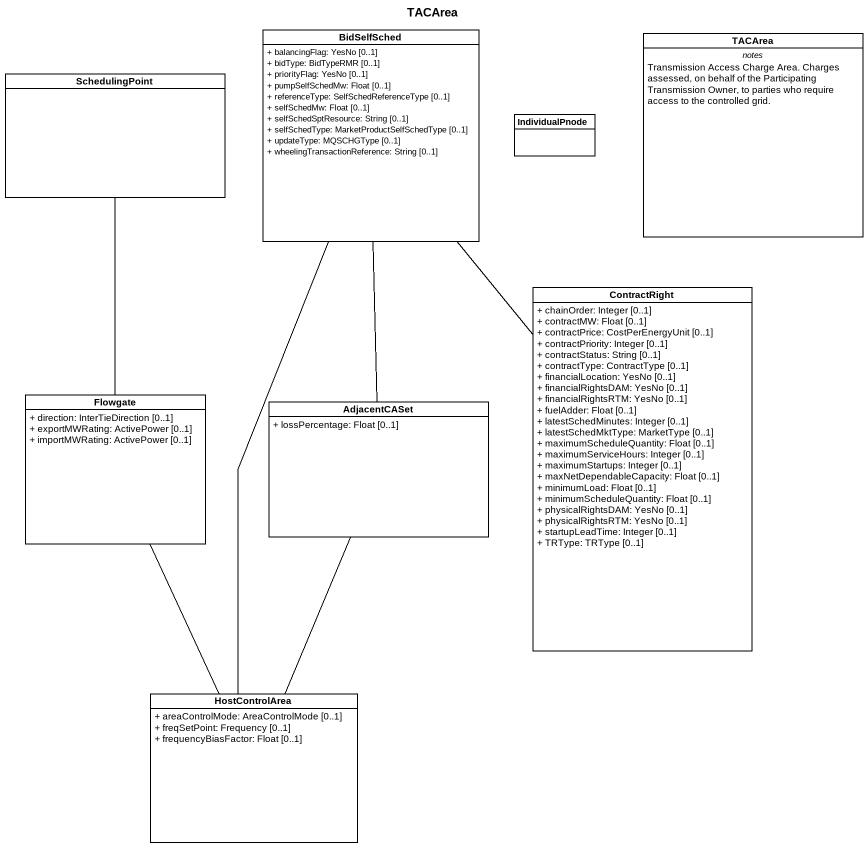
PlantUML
@startuml
title TACArea
hide circle
hide empty members
skinparam classAttributeIconSize 0
class BidSelfSched {
  + balancingFlag: YesNo [0..1]
  + bidType: BidTypeRMR [0..1]
  + priorityFlag: YesNo [0..1]
  + pumpSelfSchedMw: Float [0..1]
  + referenceType: SelfSchedReferenceType [0..1]
  + selfSchedMw: Float [0..1]
  + selfSchedSptResource: String [0..1]
  + selfSchedType: MarketProductSelfSchedType [0..1]
  + updateType: MQSCHGType [0..1]
  + wheelingTransactionReference: String [0..1]
}
class TACArea {
  -- notes --
  Transmission Access Charge Area. Charges assessed, on behalf of the Participating Transmission Owner, to parties who require access to the controlled grid.
}
class SchedulingPoint
class IndividualPnode
class ContractRight {
  + chainOrder: Integer [0..1]
  + contractMW: Float [0..1]
  + contractPrice: CostPerEnergyUnit [0..1]
  + contractPriority: Integer [0..1]
  + contractStatus: String [0..1]
  + contractType: ContractType [0..1]
  + financialLocation: YesNo [0..1]
  + financialRightsDAM: YesNo [0..1]
  + financialRightsRTM: YesNo [0..1]
  + fuelAdder: Float [0..1]
  + latestSchedMinutes: Integer [0..1]
  + latestSchedMktType: MarketType [0..1]
  + maximumScheduleQuantity: Float [0..1]
  + maximumServiceHours: Integer [0..1]
  + maximumStartups: Integer [0..1]
  + maxNetDependableCapacity: Float [0..1]
  + minimumLoad: Float [0..1]
  + minimumScheduleQuantity: Float [0..1]
  + physicalRightsDAM: YesNo [0..1]
  + physicalRightsRTM: YesNo [0..1]
  + startupLeadTime: Integer [0..1]
  + TRType: TRType [0..1]
}
class Flowgate {
  + direction: InterTieDirection [0..1]
  + exportMWRating: ActivePower [0..1]
  + importMWRating: ActivePower [0..1]
}
class AdjacentCASet {
  + lossPercentage: Float [0..1]
}
class HostControlArea {
  + areaControlMode: AreaControlMode [0..1]
  + freqSetPoint: Frequency [0..1]
  + frequencyBiasFactor: Float [0..1]
}
ContractRight -up- BidSelfSched
Flowgate -up- SchedulingPoint
AdjacentCASet -up- BidSelfSched
HostControlArea -up- BidSelfSched
HostControlArea -up- Flowgate
HostControlArea -up- AdjacentCASet
@enduml
